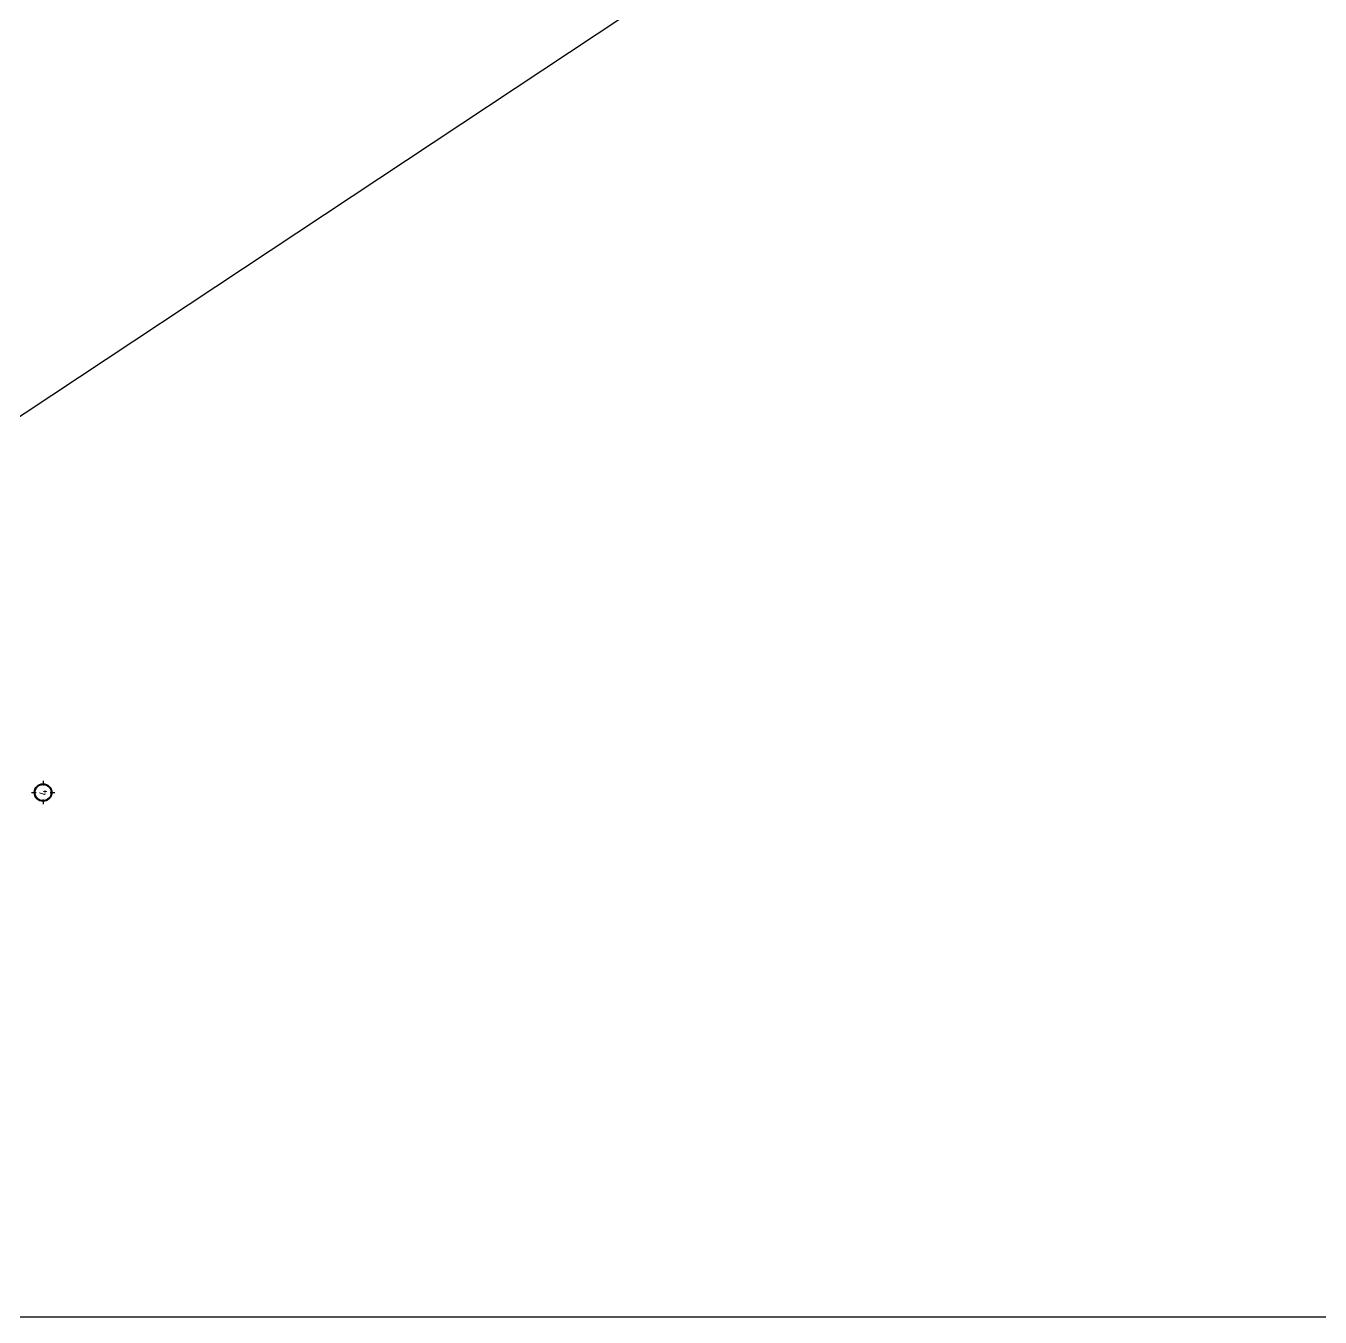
# Model space of a CAD drawing. Header units: inches. Extents: x 236662 to 497023, y -248575 to 81795.
# Drawn here: x 427359 to 450540, y -235117 to -211979 of the extents above; entities that cross this region are included whole.
import ezdxf
from ezdxf.enums import TextEntityAlignment as Align

# ---------------------------------------------------------------- set-up
doc = ezdxf.new("R2010")
doc.units = ezdxf.units.IN
doc.header["$LTSCALE"] = 10
doc.header["$MEASUREMENT"] = 0
for name, color, linetype in [('01. HP_TEXT', 9, 'Continuous'), ('07. HP_KY HIEU @ 1', 43, 'Continuous'), ('TEXT', 2, 'Continuous')]:
    doc.layers.add(name, color=color, linetype=linetype)
doc.styles.add('ISOCP50', font='isocpeur.ttf')

# ---------------------------------------------------------------- blocks, each defined once
blk = doc.blocks.new('grid test1')
at = {"ltscale": 20}
for p, q in [((-260, 0), (-440, 0)), ((0, 440), (0, 260)), ((440, 0), (260, 0)), ((0, -260), (0, -440))]:
    blk.add_line(p, q, dxfattribs=at)
at = {"color": 251, "ltscale": 20, "true_color": 0x636466}
for radius in [330, 300]:
    blk.add_circle((0, 0), radius, dxfattribs=at)
at = {"layer": '01. HP_TEXT', "color": 2, "ltscale": 20, "true_color": 0xf1eb1f, "style": 'ISOCP50'}
blk.add_attdef('GRID', text='', height=300, dxfattribs=at).set_placement((-37, 0), align=Align.MIDDLE_CENTER)

msp = doc.modelspace()

# ---------------------------------------------------------------- linework, layer by layer
msp.add_line((402912.4, -235116.6), (497022.9, -172693.2))
msp.add_lwpolyline([(402912.4, -172693.2), (497022.9, -172693.2), (497022.9, -235116.6), (402912.4, -235116.6)], close=True)

# ---------------------------------------------------------------- block references
at = {"layer": '07. HP_KY HIEU @ 1', "ltscale": 20}
ref = msp.add_blockref('grid test1', (427667.2, -225717.3), dxfattribs=dict(at, xscale=0.477750000078231, yscale=0.477750000078231, zscale=0.477750000078231, rotation=90.0000000000939))
ref.add_attrib('GRID', '4', dxfattribs={"layer": 'TEXT', "ltscale": 20, "height": 143.3, "rotation": 90, "style": 'ISOCP50'}).set_placement((427667.2, -225717.3), align=Align.MIDDLE_CENTER)

doc.saveas('drawing.dxf')
